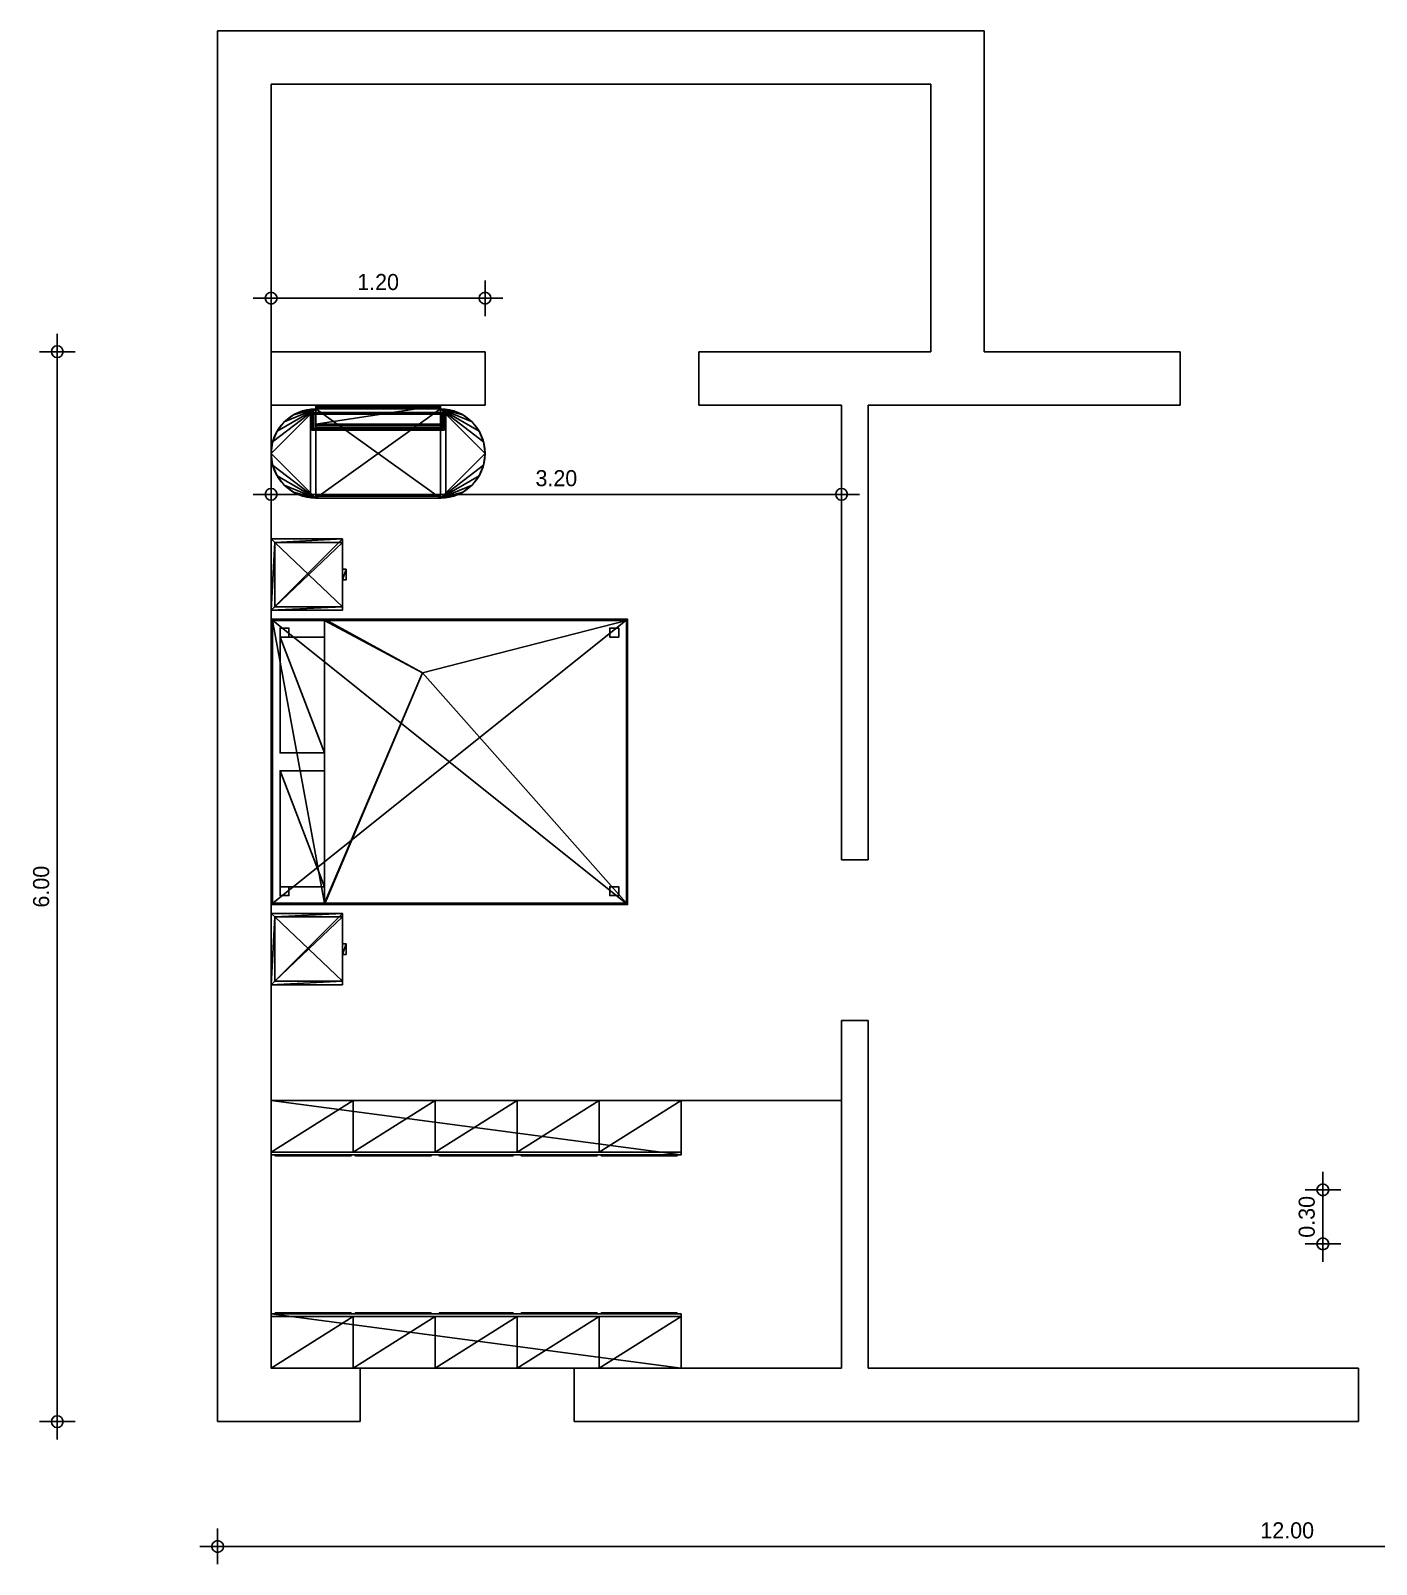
# Model space of a CAD drawing. Header units: metres. Extents: x -46 to 153, y -1 to 83.
# Drawn here: x 52.05 to 59.6, y 14.05 to 22.65 of the extents above; entities that cross this region are included whole.
import ezdxf

# ---------------------------------------------------------------- set-up
doc = ezdxf.new("R2010")
doc.units = ezdxf.units.M
doc.header["$LTSCALE"] = 0.018
for name, color, linetype in [('3DFLOOR', 3, 'Continuous'), ('3DFURNIT', 2, 'Continuous'), ('3DKITBATH', 3, 'Continuous'), ('DIMBLK', 3, 'Continuous'), ('FLOOR', 3, 'Continuous'), ('FURNITUR', 2, 'Continuous'), ('LAYER-ON', 4, 'Continuous')]:
    doc.layers.add(name, color=color, linetype=linetype)
doc.styles.get("Standard").update_dxf_attribs({"font": 'ugtxt.shx'})
doc.dimstyles.new('CADWDOT', dxfattribs={"dimscale": 0.05, "dimtxt": 1.8, "dimasz": 0.08, "dimexe": 2, "dimexo": 0, "dimgap": 0.09, "dimtad": 0, "dimrnd": 0.001, "dimzin": 0, "dimdsep": 46, "dimtxsty": 'Standard', "dimblk": 'ARTDIM', "dimblk1": 'ARTDIM', "dimblk2": 'ARTDIM', "dimsah": 1, "dimcen": 0.09, "dimdle": 0.05, "dimse1": 1, "dimse2": 1, "dimadec": 0, "dimazin": 0, "dimtfac": 1, "dimtdec": 4, "dimtmove": 0, "dimatfit": 3, "dimldrblk": 'ARTDIM', "dimfxl": 0, "dimtvp": 0.9999, "dimtolj": 1, "dimtzin": 0, "dimarcsym": 0})

# ---------------------------------------------------------------- blocks, each defined once
blk = doc.blocks.new('cwbe145')
at = {"layer": '3DFURNIT', "color": 238}
blk.add_3dface([(-0.7929, -0.3, 0.4), (0.5, -0.85, 0.4), (0.7929, -0.3, 0.4)], dxfattribs=at)
at = {"layer": 'FURNITUR'}
for p, q in [((-1.25, -0.4), (-1.25, 0)), ((-1.25, 0), (-0.85, 0)), ((-0.85, 0), (-0.85, -0.4)), ((-0.8, 0), (0.8, 0)), ((-0.8, -2), (-0.8, 0)), ((0.8, 0), (0.8, -2)), ((1.25, 0), (0.85, 0)), ((0.85, 0), (0.85, -0.4)), ((1.25, -0.4), (1.25, 0)), ((-0.7, -0.05), (-0.7, -0.3)), ((-0.05, -0.05), (-0.7, -0.05)), ((-0.05, -0.3), (-0.05, -0.05)), ((0.05, -0.3), (0.05, -0.05)), ((0.05, -0.05), (0.7, -0.05)), ((0.7, -0.05), (0.7, -0.3)), ((-0.8, -0.3), (0.8, -0.3)), ((0.5, -0.85), (-0.8, -0.3)), ((0.8, -0.3), (0.5, -0.85)), ((-0.85, -0.4), (-1.25, -0.4)), ((0.85, -0.4), (1.25, -0.4)), ((0.8, -2), (-0.8, -2))]:
    blk.add_line(p, q, dxfattribs=at)
at = {"layer": '3DFURNIT', "color": 233}
mesh = blk.add_polyface(dxfattribs=at)
corners = [(-1.23, -0.02), (-1.23, -0.4), (-0.85, -0.4), (-1.25, -0.4), (-0.87, -0.4), (-0.87, -0.02), (-1.25, 0), (-0.85, 0), (-1.25, -0.4, 0.35), (-1.23, -0.4, 0.35), (-1.23, -0.02, 0.35), (-1.25, 0, 0.35), (-0.85, 0, 0.35), (-0.87, -0.4, 0.35), (-0.85, -0.4, 0.35), (-0.87, -0.02, 0.35)]
mesh.append_faces([[corners[k] for k in face] for face in [(10, 11, 9, 9), (12, 15, 14, 14)]], dxfattribs={"vtx0": -1, "vtx1": -1, "vtx2": -1, "color": 233})
mesh.append_faces([[corners[k] for k in face] for face in [(11, 10, 15, 15), (15, 12, 11, 11)]], dxfattribs={"vtx0": -1, "vtx2": -1, "vtx3": -1, "color": 233})
mesh.append_faces([[corners[k] for k in face] for face in [(8, 9, 11, 11), (13, 14, 15, 15)]], dxfattribs={"vtx1": -1, "vtx2": -1, "color": 233})
mesh.append_faces([[corners[k] for k in face] for face in [(1, 0, 10, 10), (10, 9, 1, 1), (2, 7, 12, 12), (12, 14, 2, 2), (0, 5, 15, 15), (15, 10, 0, 0), (3, 1, 9, 9), (9, 8, 3, 3), (4, 2, 14, 14), (14, 13, 4, 4), (6, 3, 8, 8), (8, 11, 6, 6), (5, 4, 13, 13), (13, 15, 5, 5), (7, 6, 11, 11), (11, 12, 7, 7)]], dxfattribs={"vtx2": -1, "vtx3": -1, "color": 233})
mesh = blk.add_polyface(dxfattribs=at)
corners = [(-0.85, 0, 0.37), (-0.85, 0, 0.4), (-1.25, 0, 0.37), (-1.25, 0, 0.4), (-0.85, -0.4, 0.4), (-1.25, -0.4, 0.37), (-0.85, -0.4, 0.37), (-1.25, -0.4, 0.4)]
mesh.append_faces([[corners[k] for k in face] for face in [(3, 1, 2, 2), (0, 2, 1, 1), (1, 4, 0, 0), (6, 0, 4, 4), (1, 3, 4, 4), (7, 4, 3, 3), (7, 3, 5, 5), (2, 5, 3, 3), (4, 7, 6, 6), (5, 6, 7, 7)]], dxfattribs={"vtx1": -1, "vtx2": -1, "color": 233})
mesh = blk.add_polyface(dxfattribs=at)
corners = [(0.8, -2, 0.1), (-0.8, -2, 0.1), (-0.8, -2, 0.33), (0.8, -2, 0.33), (-0.8, 0, 0.1), (0.8, 0, 0.33), (0.8, 0, 0.1), (-0.8, 0, 0.33)]
mesh.append_faces([[corners[k] for k in face] for face in [(3, 0, 5, 5), (6, 5, 0, 0), (0, 1, 6, 6), (4, 6, 1, 1), (1, 2, 4, 4), (7, 4, 2, 2), (2, 3, 7, 7), (5, 7, 3, 3), (4, 7, 6, 6), (5, 6, 7, 7)]], dxfattribs={"vtx1": -1, "vtx2": -1, "color": 233})
mesh.append_faces([[corners[k] for k in face] for face in [(2, 1, 0, 0), (0, 3, 2, 2)]], dxfattribs={"vtx2": -1, "vtx3": -1, "color": 233})
mesh = blk.add_polyface(dxfattribs=at)
corners = [(1.25, 0, 0.37), (1.25, 0, 0.4), (0.85, 0, 0.37), (0.85, 0, 0.4), (1.25, -0.4, 0.4), (0.85, -0.4, 0.37), (1.25, -0.4, 0.37), (0.85, -0.4, 0.4)]
mesh.append_faces([[corners[k] for k in face] for face in [(3, 1, 2, 2), (0, 2, 1, 1), (1, 4, 0, 0), (6, 0, 4, 4), (1, 3, 4, 4), (7, 4, 3, 3), (7, 3, 5, 5), (2, 5, 3, 3), (4, 7, 6, 6), (5, 6, 7, 7)]], dxfattribs={"vtx1": -1, "vtx2": -1, "color": 233})
mesh = blk.add_polyface(dxfattribs=at)
corners = [(0.87, -0.02), (0.87, -0.4), (1.25, -0.4), (0.85, -0.4), (1.23, -0.4), (1.23, -0.02), (0.85, 0), (1.25, 0), (0.85, -0.4, 0.35), (0.87, -0.4, 0.35), (0.87, -0.02, 0.35), (0.85, 0, 0.35), (1.25, 0, 0.35), (1.23, -0.4, 0.35), (1.25, -0.4, 0.35), (1.23, -0.02, 0.35)]
mesh.append_faces([[corners[k] for k in face] for face in [(10, 11, 9, 9), (12, 15, 14, 14)]], dxfattribs={"vtx0": -1, "vtx1": -1, "vtx2": -1, "color": 233})
mesh.append_faces([[corners[k] for k in face] for face in [(11, 10, 15, 15), (15, 12, 11, 11)]], dxfattribs={"vtx0": -1, "vtx2": -1, "vtx3": -1, "color": 233})
mesh.append_faces([[corners[k] for k in face] for face in [(8, 9, 11, 11), (13, 14, 15, 15)]], dxfattribs={"vtx1": -1, "vtx2": -1, "color": 233})
mesh.append_faces([[corners[k] for k in face] for face in [(1, 0, 10, 10), (10, 9, 1, 1), (2, 7, 12, 12), (12, 14, 2, 2), (0, 5, 15, 15), (15, 10, 0, 0), (3, 1, 9, 9), (9, 8, 3, 3), (4, 2, 14, 14), (14, 13, 4, 4), (6, 3, 8, 8), (8, 11, 6, 6), (5, 4, 13, 13), (13, 15, 5, 5), (7, 6, 11, 11), (11, 12, 7, 7)]], dxfattribs={"vtx2": -1, "vtx3": -1, "color": 233})
mesh = blk.add_polyface(dxfattribs=at)
corners = [(-1.23, -0.02, 0.35), (-0.87, -0.02, 0.35), (-1.23, -0.4, 0.35), (-0.87, -0.4, 0.35), (-1.23, -0.4, 0.26), (-0.87, -0.02, 0.26), (-0.87, -0.4, 0.26), (-1.23, -0.02, 0.26)]
mesh.append_faces([[corners[k] for k in face] for face in [(0, 2, 1, 1), (3, 1, 2, 2), (2, 4, 3, 3), (6, 3, 4, 4), (4, 7, 6, 6), (5, 6, 7, 7)]], dxfattribs={"vtx1": -1, "vtx2": -1, "color": 233})
mesh = blk.add_polyface(dxfattribs=at)
corners = [(-1.23, -0.02, 0.07), (-0.87, -0.02, 0.07), (-1.23, -0.4, 0.07), (-0.87, -0.4, 0.07), (-1.23, -0.4, 0.05), (-0.87, -0.02, 0.05), (-0.87, -0.4, 0.05), (-1.23, -0.02, 0.05)]
mesh.append_faces([[corners[k] for k in face] for face in [(0, 2, 1, 1), (3, 1, 2, 2), (2, 4, 3, 3), (6, 3, 4, 4), (4, 7, 6, 6), (5, 6, 7, 7)]], dxfattribs={"vtx1": -1, "vtx2": -1, "color": 233})
at = {"layer": '3DFURNIT', "color": 239}
mesh = blk.add_polyface(dxfattribs=at)
corners = [(0.7929, -0.0071, 0.33), (0.7929, -0.3, 0.33), (0.7929, -0.3, 0.4), (0.7929, -0.0071, 0.4), (-0.7929, -0.3, 0.4), (-0.7929, -0.3, 0.33), (-0.7929, -0.0071, 0.4), (-0.7929, -0.0071, 0.33)]
mesh.append_faces([[corners[k] for k in face] for face in [(0, 2, 1, 1), (4, 3, 6, 6), (5, 6, 7, 7)]], dxfattribs={"vtx0": -1, "vtx2": -1, "color": 239})
mesh.append_faces([[corners[k] for k in face] for face in [(2, 3, 4, 4)]], dxfattribs={"vtx1": -1, "vtx2": -1, "color": 239})
mesh.append_faces([[corners[k] for k in face] for face in [(0, 7, 6, 6), (6, 3, 0, 0), (0, 3, 2, 2), (5, 4, 6, 6)]], dxfattribs={"vtx2": -1, "vtx3": -1, "color": 239})
at = {"layer": '3DFURNIT', "color": 233}
mesh = blk.add_polyface(dxfattribs=at)
corners = [(-0.75, -1.95, 0.1), (-0.75, -1.95), (0.7, -1.95), (0.7, -1.95, 0.1), (0.7, -0.1, 0.1), (0.7, -0.1), (-0.75, -0.1), (-0.75, -0.1, 0.1), (-0.7, -1.95, 0.1), (-0.7, -1.95), (0.75, -1.95), (0.75, -1.95, 0.1), (0.75, -0.1, 0.1), (0.75, -0.1), (-0.7, -0.1), (-0.7, -0.1, 0.1), (-0.75, -1.9), (-0.75, -1.9, 0.1), (-0.7, -1.9, 0.1), (-0.7, -1.9), (0.75, -1.9), (0.7, -1.9, 0.1), (0.75, -1.9, 0.1), (0.7, -1.9), (0.7, -0.05), (0.7, -0.05, 0.1), (0.75, -0.05, 0.1), (0.75, -0.05), (-0.7, -0.05), (-0.75, -0.05, 0.1), (-0.7, -0.05, 0.1), (-0.75, -0.05)]
mesh.append_faces([[corners[k] for k in face] for face in [(23, 2, 21, 21), (3, 21, 2, 2), (31, 6, 29, 29), (7, 29, 6, 6), (2, 10, 3, 3), (11, 3, 10, 10), (6, 14, 7, 7), (15, 7, 14, 14), (10, 20, 11, 11), (22, 11, 20, 20), (14, 28, 15, 15), (30, 15, 28, 28), (20, 23, 22, 22), (21, 22, 23, 23), (28, 31, 30, 30), (29, 30, 31, 31)]], dxfattribs={"vtx1": -1, "vtx2": -1, "color": 233})
mesh.append_faces([[corners[k] for k in face] for face in [(16, 1, 0, 0), (0, 17, 16, 16), (24, 5, 4, 4), (4, 25, 24, 24), (1, 9, 8, 8), (8, 0, 1, 1), (5, 13, 12, 12), (12, 4, 5, 5), (9, 19, 18, 18), (18, 8, 9, 9), (13, 27, 26, 26), (26, 12, 13, 13), (19, 16, 17, 17), (17, 18, 19, 19), (27, 24, 25, 25), (25, 26, 27, 27)]], dxfattribs={"vtx2": -1, "vtx3": -1, "color": 233})
at = {"layer": '3DFURNIT', "color": 238}
mesh = blk.add_polyface(dxfattribs=at)
corners = [(-0.7, -0.05, 0.4), (-0.7, -0.05, 0.45), (-0.7, -0.3, 0.45), (-0.7, -0.3, 0.4), (-0.05, -0.3, 0.45), (-0.05, -0.3, 0.4), (-0.05, -0.05, 0.4), (-0.05, -0.05, 0.45)]
mesh.append_faces([[corners[k] for k in face] for face in [(0, 1, 6, 6), (7, 6, 1, 1), (1, 2, 7, 7), (4, 7, 2, 2), (2, 1, 3, 3), (0, 3, 1, 1), (2, 3, 4, 4), (5, 4, 3, 3)]], dxfattribs={"vtx1": -1, "vtx2": -1, "color": 238})
mesh.append_faces([[corners[k] for k in face] for face in [(7, 4, 5, 5), (5, 6, 7, 7)]], dxfattribs={"vtx2": -1, "vtx3": -1, "color": 238})
mesh = blk.add_polyface(dxfattribs=at)
corners = [(0.05, -0.05, 0.4), (0.05, -0.05, 0.45), (0.05, -0.3, 0.45), (0.05, -0.3, 0.4), (0.7, -0.3, 0.45), (0.7, -0.3, 0.4), (0.7, -0.05, 0.4), (0.7, -0.05, 0.45)]
mesh.append_faces([[corners[k] for k in face] for face in [(0, 1, 6, 6), (7, 6, 1, 1), (1, 2, 7, 7), (4, 7, 2, 2), (2, 1, 3, 3), (0, 3, 1, 1), (2, 3, 4, 4), (5, 4, 3, 3)]], dxfattribs={"vtx1": -1, "vtx2": -1, "color": 238})
mesh.append_faces([[corners[k] for k in face] for face in [(7, 4, 5, 5), (5, 6, 7, 7)]], dxfattribs={"vtx2": -1, "vtx3": -1, "color": 238})
at = {"layer": '3DFURNIT', "color": 233}
mesh = blk.add_polyface(dxfattribs=at)
corners = [(0.87, -0.02, 0.07), (1.23, -0.02, 0.07), (0.87, -0.4, 0.07), (1.23, -0.4, 0.07), (0.87, -0.4, 0.05), (1.23, -0.02, 0.05), (1.23, -0.4, 0.05), (0.87, -0.02, 0.05)]
mesh.append_faces([[corners[k] for k in face] for face in [(0, 2, 1, 1), (3, 1, 2, 2), (2, 4, 3, 3), (6, 3, 4, 4), (4, 7, 6, 6), (5, 6, 7, 7)]], dxfattribs={"vtx1": -1, "vtx2": -1, "color": 233})
mesh = blk.add_polyface(dxfattribs=at)
corners = [(0.87, -0.02, 0.35), (1.23, -0.02, 0.35), (0.87, -0.4, 0.35), (1.23, -0.4, 0.35), (0.87, -0.4, 0.26), (1.23, -0.02, 0.26), (1.23, -0.4, 0.26), (0.87, -0.02, 0.26)]
mesh.append_faces([[corners[k] for k in face] for face in [(0, 2, 1, 1), (3, 1, 2, 2), (2, 4, 3, 3), (6, 3, 4, 4), (4, 7, 6, 6), (5, 6, 7, 7)]], dxfattribs={"vtx1": -1, "vtx2": -1, "color": 233})
at = {"layer": '3DFURNIT', "color": 175}
mesh = blk.add_polyface(dxfattribs=at)
corners = [(0.7929, -0.3, 0.33), (0.7929, -1.9929, 0.33), (0.7929, -0.3, 0.4), (0.7929, -1.9929, 0.4), (0.5, -0.85, 0.4), (-0.7929, -1.9929, 0.4), (-0.7929, -1.9929, 0.33), (-0.7929, -0.3, 0.4), (-0.7929, -0.3, 0.33)]
mesh.append_faces([[corners[k] for k in face] for face in [(3, 4, 5, 5)]], dxfattribs={"vtx0": -1, "vtx1": -1, "vtx2": -1, "color": 175})
mesh.append_faces([[corners[k] for k in face] for face in [(0, 3, 1, 1), (6, 7, 8, 8)]], dxfattribs={"vtx0": -1, "vtx2": -1, "color": 175})
mesh.append_faces([[corners[k] for k in face] for face in [(2, 4, 3, 3)]], dxfattribs={"vtx1": -1, "vtx2": -1, "color": 175})
mesh.append_faces([[corners[k] for k in face] for face in [(6, 1, 3, 3), (3, 5, 6, 6), (0, 2, 3, 3), (4, 7, 5, 5), (6, 5, 7, 7)]], dxfattribs={"vtx2": -1, "vtx3": -1, "color": 175})
at = {"layer": '3DFURNIT', "color": 231}
mesh = blk.add_polyface(dxfattribs=at)
corners = [(-1.02, -0.4, 0.31), (-1.02, -0.4, 0.325), (-1.02, -0.42, 0.31), (-1.02, -0.42, 0.325), (-1.08, -0.42, 0.31), (-1.08, -0.42, 0.325), (-1.08, -0.4, 0.325), (-1.08, -0.4, 0.31)]
mesh.append_faces([[corners[k] for k in face] for face in [(6, 5, 3, 3), (3, 1, 6, 6), (2, 0, 1, 1), (1, 3, 2, 2), (4, 2, 3, 3), (3, 5, 4, 4), (7, 4, 5, 5), (5, 6, 7, 7)]], dxfattribs={"vtx2": -1, "vtx3": -1, "color": 231})
mesh = blk.add_polyface(dxfattribs=at)
corners = [(1.08, -0.4, 0.31), (1.08, -0.4, 0.325), (1.08, -0.42, 0.31), (1.08, -0.42, 0.325), (1.02, -0.42, 0.31), (1.02, -0.42, 0.325), (1.02, -0.4, 0.325), (1.02, -0.4, 0.31)]
mesh.append_faces([[corners[k] for k in face] for face in [(6, 5, 3, 3), (3, 1, 6, 6), (2, 0, 1, 1), (1, 3, 2, 2), (4, 2, 3, 3), (3, 5, 4, 4), (7, 4, 5, 5), (5, 6, 7, 7)]], dxfattribs={"vtx2": -1, "vtx3": -1, "color": 231})
blk = doc.blocks.new('ARTDIM')
at = {"layer": 'DIMBLK'}
for p, q in [((0, -24.9975), (0, 24.9975)), ((-24.9975, 0), (24.9975, 0))]:
    blk.add_line(p, q, dxfattribs=at)
blk.add_circle((0, 0), 8.25, dxfattribs=at)
blk = doc.blocks.new('*D10')
at = {"color": 0, "lineweight": -2, "transparency": 16777216}
blk.add_line((53.404, 20.05), (56.596, 20.05), dxfattribs=at)
at = {"layer": 'Defpoints', "color": 0, "transparency": 16777216}
for p in [(53.4, 20.55), (56.6, 20.55), (56.6, 20.05)]:
    blk.add_point(p, dxfattribs=at)
at = {"color": 0, "lineweight": -2, "transparency": 16777216, "xscale": 0.004, "yscale": 0.004, "zscale": 0.004, "rotation": 180}
blk.add_blockref('ARTDIM', (53.4, 20.05), dxfattribs=at)
at = {"color": 0, "lineweight": -2, "transparency": 16777216, "xscale": 0.004, "yscale": 0.004, "zscale": 0.004}
blk.add_blockref('ARTDIM', (56.6, 20.05), dxfattribs=at)
at = {"color": 0, "transparency": 16777216, "insert": (55, 20.139991), "char_height": 0.09, "attachment_point": 5}
blk.add_mtext('\\A1;3.20', dxfattribs=at)
blk = doc.blocks.new('*D11')
at = {"color": 0, "lineweight": -2, "transparency": 16777216}
blk.add_line((52.2, 14.854), (52.2, 20.846), dxfattribs=at)
at = {"layer": 'Defpoints', "color": 0, "transparency": 16777216}
for p in [(52.2, 20.85), (53.1, 20.85), (53.1, 14.85)]:
    blk.add_point(p, dxfattribs=at)
at = {"color": 0, "lineweight": -2, "transparency": 16777216, "xscale": 0.004, "yscale": 0.004, "zscale": 0.004}
for p, rotation in [((52.2, 20.85), 90), ((52.2, 14.85), 270)]:
    blk.add_blockref('ARTDIM', p, dxfattribs=dict(at, rotation=rotation))
at = {"color": 0, "transparency": 16777216, "insert": (52.110009, 17.85), "char_height": 0.09, "attachment_point": 5, "rotation": 90}
blk.add_mtext('\\A1;6.00', dxfattribs=at)
blk = doc.blocks.new('*D12')
at = {"color": 0, "lineweight": -2, "transparency": 16777216}
blk.add_line((53.104, 14.15), (65.096, 14.15), dxfattribs=at)
at = {"layer": 'Defpoints', "color": 0, "transparency": 16777216}
for p in [(53.1, 14.85), (65.1, 14.85), (65.1, 14.15)]:
    blk.add_point(p, dxfattribs=at)
at = {"color": 0, "lineweight": -2, "transparency": 16777216, "xscale": 0.004, "yscale": 0.004, "zscale": 0.004, "rotation": 180}
blk.add_blockref('ARTDIM', (53.1, 14.15), dxfattribs=at)
at = {"color": 0, "lineweight": -2, "transparency": 16777216, "xscale": 0.004, "yscale": 0.004, "zscale": 0.004}
blk.add_blockref('ARTDIM', (65.1, 14.15), dxfattribs=at)
at = {"color": 0, "transparency": 16777216, "insert": (59.1, 14.239991), "char_height": 0.09, "attachment_point": 5}
blk.add_mtext('\\A1;12.00', dxfattribs=at)
blk = doc.blocks.new('*D13')
at = {"color": 0, "lineweight": -2, "transparency": 16777216}
blk.add_line((53.404, 21.15), (54.596, 21.15), dxfattribs=at)
at = {"layer": 'Defpoints', "color": 0, "transparency": 16777216}
for p in [(54.6, 21.15), (53.4, 20.55), (54.6, 20.55)]:
    blk.add_point(p, dxfattribs=at)
at = {"color": 0, "lineweight": -2, "transparency": 16777216, "xscale": 0.004, "yscale": 0.004, "zscale": 0.004, "rotation": 180}
blk.add_blockref('ARTDIM', (53.4, 21.15), dxfattribs=at)
at = {"color": 0, "lineweight": -2, "transparency": 16777216, "xscale": 0.004, "yscale": 0.004, "zscale": 0.004}
blk.add_blockref('ARTDIM', (54.6, 21.15), dxfattribs=at)
at = {"color": 0, "transparency": 16777216, "insert": (54, 21.239991), "char_height": 0.09, "attachment_point": 5}
blk.add_mtext('\\A1;1.20', dxfattribs=at)
blk = doc.blocks.new('cwbe102')
at = {"layer": '3DFURNIT', "color": 225}
blk.add_3dface([(-0.35, -0.0099, 1.7458), (0.35, -0.0099, 1.7458), (0.35, -0.1155, 0.8017), (-0.35, -0.1155, 0.8017)], dxfattribs=at)
at = {"layer": 'FURNITUR'}
for points in [[(-0.35, 0), (0.35, 0), (0.35, -0.1266), (-0.35, -0.1266)], [(-0.37, -0.041), (-0.36, -0.041), (-0.36, -0.141), (-0.37, -0.141)], [(0.36, -0.041), (0.37, -0.041), (0.37, -0.141), (0.36, -0.141)]]:
    blk.add_lwpolyline(points, close=True, dxfattribs=at)
for points in [[(-0.35, -0.021, 1), (-0.35, -0.521), (0.35, -0.521, 1)], [(0.35, -0.521, 1), (0.35, -0.021)]]:
    blk.add_lwpolyline(points, format="xyb", dxfattribs=at)
for points in [[(-0.36, -0.042), (-0.35, -0.042)], [(-0.36, -0.05), (-0.35, -0.05)], [(-0.35, -0.011), (0.35, -0.011)], [(0.35, -0.042), (0.36, -0.042)], [(0.35, -0.05), (0.36, -0.05)], [(0.36, -0.132), (-0.36, -0.132)], [(-0.36, -0.14), (0.36, -0.14)]]:
    blk.add_lwpolyline(points, dxfattribs=at)
at = {"layer": '3DFURNIT', "color": 233}
mesh = blk.add_polyface(dxfattribs=at)
corners = [(0.35, -0.0099, 1.7458), (0.35, 0, 1.7447), (-0.35, 0, 1.7447), (-0.35, -0.0099, 1.7458), (-0.35, -0.1056, 0.8006), (0.35, -0.1155, 0.8017), (-0.35, -0.1155, 0.8017), (0.35, -0.1056, 0.8006)]
mesh.append_faces([[corners[k] for k in face] for face in [(3, 1, 2, 2), (1, 4, 2, 2)]], dxfattribs={"vtx0": -1, "vtx2": -1, "color": 233})
mesh.append_faces([[corners[k] for k in face] for face in [(7, 1, 5, 5), (0, 5, 1, 1), (0, 1, 3, 3), (2, 4, 3, 3), (6, 3, 4, 4), (4, 7, 6, 6), (5, 6, 7, 7)]], dxfattribs={"vtx1": -1, "vtx2": -1, "color": 233})
mesh.append_faces([[corners[k] for k in face] for face in [(1, 7, 4, 4)]], dxfattribs={"vtx2": -1, "vtx3": -1, "color": 233})
at = {"layer": '3DFURNIT', "color": 112}
mesh = blk.add_polyface(dxfattribs=at)
corners = [(-0.4147, -0.0295, 0.8), (-0.4147, -0.0295, 0.78), (-0.475, -0.0545, 0.8), (-0.475, -0.0545, 0.78), (-0.5268, -0.0942, 0.8), (-0.5268, -0.0942, 0.78), (-0.5665, -0.146, 0.8), (-0.5665, -0.146, 0.78), (-0.5915, -0.2063, 0.8), (-0.5915, -0.2063, 0.78), (-0.6, -0.271, 0.8), (-0.6, -0.271, 0.78), (-0.5915, -0.3357, 0.8), (-0.5915, -0.3357, 0.78), (-0.5665, -0.396, 0.8), (-0.5665, -0.396, 0.78), (-0.5268, -0.4478, 0.8), (-0.5268, -0.4478, 0.78), (-0.475, -0.4875, 0.8), (-0.475, -0.4875, 0.78), (-0.4147, -0.5125, 0.8), (-0.4147, -0.5125, 0.78), (-0.35, -0.521, 0.8), (-0.35, -0.521, 0.78), (0.35, -0.521, 0.8), (0.35, -0.521, 0.78), (0.4147, -0.5125, 0.8), (0.4147, -0.5125, 0.78), (0.475, -0.4875, 0.8), (0.475, -0.4875, 0.78), (0.5268, -0.4478, 0.8), (0.5268, -0.4478, 0.78), (0.5665, -0.396, 0.8), (0.5665, -0.396, 0.78), (0.5915, -0.3357, 0.8), (0.5915, -0.3357, 0.78), (0.6, -0.271, 0.8), (0.6, -0.271, 0.78), (0.5915, -0.2063, 0.8), (0.5915, -0.2063, 0.78), (0.5665, -0.146, 0.8), (0.5665, -0.146, 0.78), (0.5268, -0.0942, 0.8), (0.5268, -0.0942, 0.78), (0.475, -0.0545, 0.8), (0.475, -0.0545, 0.78), (0.4147, -0.0295, 0.8), (0.4147, -0.0295, 0.78), (0.35, -0.021, 0.8), (-0.35, -0.021, 0.8), (0.35, -0.021, 0.78), (-0.35, -0.021, 0.78)]
mesh.append_faces([[corners[k] for k in face] for face in [(48, 24, 36, 36), (49, 10, 22, 22), (51, 23, 11, 11), (50, 37, 25, 25)]], dxfattribs={"vtx0": -1, "vtx1": -1, "vtx2": -1, "vtx3": -1, "color": 112})
mesh.append_faces([[corners[k] for k in face] for face in [(48, 44, 46, 46), (0, 51, 1, 1), (2, 1, 3, 3), (4, 3, 5, 5), (6, 5, 7, 7), (8, 7, 9, 9), (10, 9, 11, 11), (12, 11, 13, 13), (14, 13, 15, 15), (16, 15, 17, 17), (18, 17, 19, 19), (20, 19, 21, 21), (22, 21, 23, 23), (24, 23, 25, 25), (26, 25, 27, 27), (28, 27, 29, 29), (30, 29, 31, 31), (32, 31, 33, 33), (34, 33, 35, 35), (36, 35, 37, 37), (38, 37, 39, 39), (40, 39, 41, 41), (42, 41, 43, 43), (44, 43, 45, 45), (46, 45, 47, 47), (48, 47, 50, 50), (49, 50, 51, 51)]], dxfattribs={"vtx0": -1, "vtx2": -1, "color": 112})
mesh.append_faces([[corners[k] for k in face] for face in [(48, 36, 38, 38), (48, 38, 40, 40), (48, 40, 42, 42), (48, 42, 44, 44), (49, 2, 4, 4), (49, 4, 6, 6), (49, 6, 8, 8), (49, 8, 10, 10), (49, 22, 24, 24), (24, 28, 30, 30), (24, 30, 32, 32), (24, 32, 34, 34), (24, 34, 36, 36), (51, 11, 9, 9), (51, 9, 7, 7), (51, 7, 5, 5), (51, 5, 3, 3), (50, 45, 43, 43), (50, 43, 41, 41), (50, 41, 39, 39), (50, 39, 37, 37), (50, 25, 23, 23), (23, 19, 17, 17), (23, 17, 15, 15), (23, 15, 13, 13), (23, 13, 11, 11)]], dxfattribs={"vtx0": -1, "vtx2": -1, "vtx3": -1, "color": 112})
mesh.append_faces([[corners[k] for k in face] for face in [(1, 51, 3, 3)]], dxfattribs={"vtx1": -1, "vtx2": -1, "color": 112})
mesh.append_faces([[corners[k] for k in face] for face in [(48, 49, 24, 24), (10, 12, 22, 22), (12, 14, 22, 22), (14, 16, 22, 22), (16, 18, 22, 22), (51, 50, 23, 23), (37, 35, 25, 25), (35, 33, 25, 25), (33, 31, 25, 25), (31, 29, 25, 25)]], dxfattribs={"vtx1": -1, "vtx2": -1, "vtx3": -1, "color": 112})
mesh.append_faces([[corners[k] for k in face] for face in [(49, 0, 2, 2), (18, 20, 22, 22), (24, 26, 28, 28), (50, 47, 45, 45), (29, 27, 25, 25), (23, 21, 19, 19), (0, 49, 51, 51), (2, 0, 1, 1), (4, 2, 3, 3), (6, 4, 5, 5), (8, 6, 7, 7), (10, 8, 9, 9), (12, 10, 11, 11), (14, 12, 13, 13), (16, 14, 15, 15), (18, 16, 17, 17), (20, 18, 19, 19), (22, 20, 21, 21), (24, 22, 23, 23), (26, 24, 25, 25), (28, 26, 27, 27), (30, 28, 29, 29), (32, 30, 31, 31), (34, 32, 33, 33), (36, 34, 35, 35), (38, 36, 37, 37), (40, 38, 39, 39), (42, 40, 41, 41), (44, 42, 43, 43), (46, 44, 45, 45), (48, 46, 47, 47), (49, 48, 50, 50)]], dxfattribs={"vtx2": -1, "vtx3": -1, "color": 112})
at = {"layer": '3DFURNIT', "color": 233}
mesh = blk.add_polyface(dxfattribs=at)
corners = [(0.38, -0.501), (0.38, -0.501, 0.78), (0.38, -0.041), (0.38, -0.041, 0.78), (-0.38, -0.041), (-0.38, -0.501, 0.78), (-0.38, -0.041, 0.78), (-0.38, -0.501)]
mesh.append_faces([[corners[k] for k in face] for face in [(7, 0, 5, 5), (1, 5, 0, 0), (0, 2, 1, 1), (3, 1, 2, 2), (2, 4, 3, 3), (6, 3, 4, 4), (4, 7, 6, 6), (5, 6, 7, 7)]], dxfattribs={"vtx1": -1, "vtx2": -1, "color": 233})
at = {"layer": '3DFURNIT', "color": 231}
mesh = blk.add_polyface(dxfattribs=at)
corners = [(-0.36, -0.05, 0.891), (0.36, -0.05, 0.891), (-0.36, -0.14, 0.891), (0.36, -0.14, 0.891), (-0.36, -0.05, 0.899), (0.36, -0.05, 0.899), (-0.36, -0.14, 0.899), (0.36, -0.14, 0.899), (0.36, -0.042, 0.891), (-0.36, -0.042, 0.891), (-0.36, -0.042, 0.899), (0.36, -0.042, 0.899), (0.36, -0.132, 0.891), (-0.36, -0.132, 0.891), (-0.36, -0.132, 0.899), (0.36, -0.132, 0.899), (0.37, -0.051, 0.8), (0.37, -0.041, 0.8), (0.37, -0.141, 0.9), (0.37, -0.141, 0.89), (0.37, -0.051, 0.89), (0.37, -0.041, 0.9), (-0.36, -0.051, 0.8), (-0.36, -0.041, 0.8), (-0.36, -0.141, 0.9), (-0.36, -0.141, 0.89), (-0.36, -0.051, 0.89), (-0.36, -0.041, 0.9), (0.36, -0.041, 0.8), (0.36, -0.051, 0.8), (0.36, -0.141, 0.9), (0.36, -0.051, 0.89), (0.36, -0.141, 0.89), (0.36, -0.041, 0.9), (-0.37, -0.041, 0.8), (-0.37, -0.051, 0.8), (-0.37, -0.141, 0.9), (-0.37, -0.051, 0.89), (-0.37, -0.141, 0.89), (-0.37, -0.041, 0.9)]
mesh.append_faces([[corners[k] for k in face] for face in [(31, 33, 29, 29), (37, 39, 35, 35)]], dxfattribs={"vtx0": -1, "vtx1": -1, "vtx2": -1, "color": 231})
mesh.append_faces([[corners[k] for k in face] for face in [(21, 20, 16, 16), (27, 26, 22, 22)]], dxfattribs={"vtx0": -1, "vtx2": -1, "vtx3": -1, "color": 231})
mesh.append_faces([[corners[k] for k in face] for face in [(20, 19, 31, 31), (32, 31, 19, 19), (19, 18, 32, 32), (30, 32, 18, 18), (16, 20, 29, 29), (31, 29, 20, 20), (18, 21, 30, 30), (33, 30, 21, 21), (21, 17, 33, 33), (28, 33, 17, 17), (28, 29, 33, 33), (30, 33, 32, 32), (34, 35, 39, 39), (36, 39, 38, 38)]], dxfattribs={"vtx1": -1, "vtx2": -1, "color": 231})
mesh.append_faces([[corners[k] for k in face] for face in [(19, 20, 21, 21), (25, 26, 27, 27), (31, 32, 33, 33), (37, 38, 39, 39)]], dxfattribs={"vtx1": -1, "vtx2": -1, "vtx3": -1, "color": 231})
mesh.append_faces([[corners[k] for k in face] for face in [(8, 1, 0, 0), (0, 9, 8, 8), (12, 3, 2, 2), (2, 13, 12, 12), (38, 37, 26, 26), (26, 25, 38, 38), (1, 5, 4, 4), (4, 0, 1, 1), (37, 35, 22, 22), (22, 26, 37, 37), (3, 7, 6, 6), (6, 2, 3, 3), (36, 38, 25, 25), (25, 24, 36, 36), (5, 11, 10, 10), (10, 4, 5, 5), (7, 15, 14, 14), (14, 6, 7, 7), (39, 36, 24, 24), (24, 27, 39, 39), (11, 8, 9, 9), (9, 10, 11, 11), (34, 39, 27, 27), (27, 23, 34, 34), (15, 12, 13, 13), (13, 14, 15, 15), (16, 17, 21, 21), (21, 18, 19, 19), (22, 23, 27, 27), (27, 24, 25, 25)]], dxfattribs={"vtx2": -1, "vtx3": -1, "color": 231})
at = {"layer": '3DFURNIT', "color": 157}
mesh = blk.add_polyface(dxfattribs=at)
corners = [(0.34, -0.501, 0.74), (0.34, -0.501, 0.61), (-0.34, -0.501, 0.61), (-0.34, -0.501, 0.74), (-0.34, -0.511, 0.61), (0.34, -0.511, 0.61), (0.34, -0.511, 0.74), (-0.34, -0.511, 0.74)]
mesh.append_faces([[corners[k] for k in face] for face in [(0, 3, 7, 7), (7, 6, 0, 0), (1, 0, 6, 6), (6, 5, 1, 1), (2, 1, 5, 5), (5, 4, 2, 2), (3, 2, 4, 4), (4, 7, 3, 3), (7, 4, 5, 5), (5, 6, 7, 7)]], dxfattribs={"vtx2": -1, "vtx3": -1, "color": 157})
mesh = blk.add_polyface(dxfattribs=at)
corners = [(0.34, -0.501, 0.47), (0.34, -0.501, 0.6), (-0.34, -0.501, 0.6), (-0.34, -0.501, 0.47), (-0.34, -0.511, 0.6), (0.34, -0.511, 0.6), (0.34, -0.511, 0.47), (-0.34, -0.511, 0.47)]
mesh.append_faces([[corners[k] for k in face] for face in [(0, 3, 7, 7), (7, 6, 0, 0), (1, 0, 6, 6), (6, 5, 1, 1), (2, 1, 5, 5), (5, 4, 2, 2), (3, 2, 4, 4), (4, 7, 3, 3), (7, 4, 5, 5), (5, 6, 7, 7)]], dxfattribs={"vtx2": -1, "vtx3": -1, "color": 157})
mesh = blk.add_polyface(dxfattribs=at)
corners = [(0.34, -0.501, 0.33), (0.34, -0.501, 0.46), (-0.34, -0.501, 0.46), (-0.34, -0.501, 0.33), (-0.34, -0.511, 0.46), (0.34, -0.511, 0.46), (0.34, -0.511, 0.33), (-0.34, -0.511, 0.33)]
mesh.append_faces([[corners[k] for k in face] for face in [(0, 3, 7, 7), (7, 6, 0, 0), (1, 0, 6, 6), (6, 5, 1, 1), (2, 1, 5, 5), (5, 4, 2, 2), (3, 2, 4, 4), (4, 7, 3, 3), (7, 4, 5, 5), (5, 6, 7, 7)]], dxfattribs={"vtx2": -1, "vtx3": -1, "color": 157})
mesh = blk.add_polyface(dxfattribs=at)
corners = [(0.34, -0.501, 0.05), (0.34, -0.501, 0.18), (-0.34, -0.501, 0.18), (-0.34, -0.501, 0.05), (-0.34, -0.511, 0.18), (0.34, -0.511, 0.18), (0.34, -0.511, 0.05), (-0.34, -0.511, 0.05)]
mesh.append_faces([[corners[k] for k in face] for face in [(0, 3, 7, 7), (7, 6, 0, 0), (1, 0, 6, 6), (6, 5, 1, 1), (2, 1, 5, 5), (5, 4, 2, 2), (3, 2, 4, 4), (4, 7, 3, 3), (7, 4, 5, 5), (5, 6, 7, 7)]], dxfattribs={"vtx2": -1, "vtx3": -1, "color": 157})
mesh = blk.add_polyface(dxfattribs=at)
corners = [(0.34, -0.501, 0.19), (0.34, -0.501, 0.32), (-0.34, -0.501, 0.32), (-0.34, -0.501, 0.19), (-0.34, -0.511, 0.32), (0.34, -0.511, 0.32), (0.34, -0.511, 0.19), (-0.34, -0.511, 0.19)]
mesh.append_faces([[corners[k] for k in face] for face in [(0, 3, 7, 7), (7, 6, 0, 0), (1, 0, 6, 6), (6, 5, 1, 1), (2, 1, 5, 5), (5, 4, 2, 2), (3, 2, 4, 4), (4, 7, 3, 3), (7, 4, 5, 5), (5, 6, 7, 7)]], dxfattribs={"vtx2": -1, "vtx3": -1, "color": 157})
blk = doc.blocks.new('ART85')
at = {"layer": 'FLOOR'}
for p, q in [((0, 1), (1, 1)), ((0, 1), (0, 0)), ((1, 0), (1, 1)), ((0, 0), (0.2, 0.95)), ((0, 0.95), (1, 0.95)), ((0.2, 0.95), (0.2, 0)), ((0.2, 0), (0.4, 0.95)), ((0.4, 0.95), (0.4, 0)), ((0.4, 0), (0.6, 0.95)), ((0.6, 0), (0.8, 0.95)), ((0.6, 0.95), (0.6, 0)), ((0.8, 0), (1, 0.95)), ((0.8, 0.95), (0.8, 0)), ((0, 0), (1, 0))]:
    blk.add_line(p, q, dxfattribs=at)
at = {"layer": '3DFLOOR', "color": 239}
mesh = blk.add_polyface(dxfattribs=at)
corners = [(1, 0, 0), (1, 0, 1), (1, 1, 1), (1, 1), (0, 0, 1), (0, 1), (0, 0), (0, 1, 1)]
mesh.append_faces([[corners[k] for k in face] for face in [(1, 3, 2, 2)]], dxfattribs={"vtx0": -1, "vtx2": -1, "color": 239})
mesh.append_faces([[corners[k] for k in face] for face in [(4, 1, 7, 7), (2, 7, 1, 1), (4, 7, 6, 6), (5, 6, 7, 7)]], dxfattribs={"vtx1": -1, "vtx2": -1, "color": 239})
mesh.append_faces([[corners[k] for k in face] for face in [(1, 0, 3, 3), (3, 5, 7, 7), (7, 2, 3, 3)]], dxfattribs={"vtx2": -1, "vtx3": -1, "color": 239})
at = {"layer": '3DKITBATH', "color": 235}
mesh = blk.add_polyface(dxfattribs=at)
corners = [(0.195, 1, 0.025), (0.195, 1.0176, 0.025), (0.01, 1.0176, 0.025), (0.01, 1, 0.025), (0.195, 1.0176, 0.75), (0.01, 1.0176, 0.75), (0.01, 1, 0.75), (0.195, 1, 0.75)]
mesh.append_faces([[corners[k] for k in face] for face in [(5, 4, 2, 2), (1, 2, 4, 4), (1, 0, 2, 2), (3, 2, 0, 0), (4, 7, 1, 1), (0, 1, 7, 7)]], dxfattribs={"vtx1": -1, "vtx2": -1, "color": 235})
mesh.append_faces([[corners[k] for k in face] for face in [(6, 5, 2, 2), (2, 3, 6, 6), (7, 4, 5, 5), (5, 6, 7, 7)]], dxfattribs={"vtx2": -1, "vtx3": -1, "color": 235})
mesh = blk.add_polyface(dxfattribs=at)
corners = [(0.195, 1, 0.775), (0.195, 1.0176, 0.775), (0.01, 1.0176, 0.775), (0.01, 1, 0.775), (0.195, 1.0176, 0.975), (0.01, 1.0176, 0.975), (0.01, 1, 0.975), (0.195, 1, 0.975)]
mesh.append_faces([[corners[k] for k in face] for face in [(5, 4, 2, 2), (1, 2, 4, 4), (1, 0, 2, 2), (3, 2, 0, 0), (4, 7, 1, 1), (0, 1, 7, 7)]], dxfattribs={"vtx1": -1, "vtx2": -1, "color": 235})
mesh.append_faces([[corners[k] for k in face] for face in [(6, 5, 2, 2), (2, 3, 6, 6), (7, 4, 5, 5), (5, 6, 7, 7)]], dxfattribs={"vtx2": -1, "vtx3": -1, "color": 235})
mesh = blk.add_polyface(dxfattribs=at)
corners = [(0.39, 1, 0.025), (0.39, 1.0176, 0.025), (0.205, 1.0176, 0.025), (0.205, 1, 0.025), (0.39, 1.0176, 0.75), (0.205, 1.0176, 0.75), (0.205, 1, 0.75), (0.39, 1, 0.75)]
mesh.append_faces([[corners[k] for k in face] for face in [(5, 4, 2, 2), (1, 2, 4, 4), (1, 0, 2, 2), (3, 2, 0, 0), (4, 7, 1, 1), (0, 1, 7, 7)]], dxfattribs={"vtx1": -1, "vtx2": -1, "color": 235})
mesh.append_faces([[corners[k] for k in face] for face in [(6, 5, 2, 2), (2, 3, 6, 6), (7, 4, 5, 5), (5, 6, 7, 7)]], dxfattribs={"vtx2": -1, "vtx3": -1, "color": 235})
mesh = blk.add_polyface(dxfattribs=at)
corners = [(0.39, 1, 0.775), (0.39, 1.0176, 0.775), (0.205, 1.0176, 0.775), (0.205, 1, 0.775), (0.39, 1.0176, 0.975), (0.205, 1.0176, 0.975), (0.205, 1, 0.975), (0.39, 1, 0.975)]
mesh.append_faces([[corners[k] for k in face] for face in [(5, 4, 2, 2), (1, 2, 4, 4), (1, 0, 2, 2), (3, 2, 0, 0), (4, 7, 1, 1), (0, 1, 7, 7)]], dxfattribs={"vtx1": -1, "vtx2": -1, "color": 235})
mesh.append_faces([[corners[k] for k in face] for face in [(6, 5, 2, 2), (2, 3, 6, 6), (7, 4, 5, 5), (5, 6, 7, 7)]], dxfattribs={"vtx2": -1, "vtx3": -1, "color": 235})
mesh = blk.add_polyface(dxfattribs=at)
corners = [(0.59, 1, 0.775), (0.59, 1.0176, 0.775), (0.41, 1.0176, 0.775), (0.41, 1, 0.775), (0.59, 1.0176, 0.975), (0.41, 1.0176, 0.975), (0.41, 1, 0.975), (0.59, 1, 0.975)]
mesh.append_faces([[corners[k] for k in face] for face in [(5, 4, 2, 2), (1, 2, 4, 4), (1, 0, 2, 2), (3, 2, 0, 0), (4, 7, 1, 1), (0, 1, 7, 7)]], dxfattribs={"vtx1": -1, "vtx2": -1, "color": 235})
mesh.append_faces([[corners[k] for k in face] for face in [(6, 5, 2, 2), (2, 3, 6, 6), (7, 4, 5, 5), (5, 6, 7, 7)]], dxfattribs={"vtx2": -1, "vtx3": -1, "color": 235})
mesh = blk.add_polyface(dxfattribs=at)
corners = [(0.59, 1, 0.025), (0.59, 1.0176, 0.025), (0.41, 1.0176, 0.025), (0.41, 1, 0.025), (0.59, 1.0176, 0.75), (0.41, 1.0176, 0.75), (0.41, 1, 0.75), (0.59, 1, 0.75)]
mesh.append_faces([[corners[k] for k in face] for face in [(5, 4, 2, 2), (1, 2, 4, 4), (1, 0, 2, 2), (3, 2, 0, 0), (4, 7, 1, 1), (0, 1, 7, 7)]], dxfattribs={"vtx1": -1, "vtx2": -1, "color": 235})
mesh.append_faces([[corners[k] for k in face] for face in [(6, 5, 2, 2), (2, 3, 6, 6), (7, 4, 5, 5), (5, 6, 7, 7)]], dxfattribs={"vtx2": -1, "vtx3": -1, "color": 235})
mesh = blk.add_polyface(dxfattribs=at)
corners = [(0.795, 1, 0.775), (0.795, 1.0176, 0.775), (0.61, 1.0176, 0.775), (0.61, 1, 0.775), (0.795, 1.0176, 0.975), (0.61, 1.0176, 0.975), (0.61, 1, 0.975), (0.795, 1, 0.975)]
mesh.append_faces([[corners[k] for k in face] for face in [(5, 4, 2, 2), (1, 2, 4, 4), (1, 0, 2, 2), (3, 2, 0, 0), (4, 7, 1, 1), (0, 1, 7, 7)]], dxfattribs={"vtx1": -1, "vtx2": -1, "color": 235})
mesh.append_faces([[corners[k] for k in face] for face in [(6, 5, 2, 2), (2, 3, 6, 6), (7, 4, 5, 5), (5, 6, 7, 7)]], dxfattribs={"vtx2": -1, "vtx3": -1, "color": 235})
mesh = blk.add_polyface(dxfattribs=at)
corners = [(0.795, 1, 0.025), (0.795, 1.0176, 0.025), (0.61, 1.0176, 0.025), (0.61, 1, 0.025), (0.795, 1.0176, 0.75), (0.61, 1.0176, 0.75), (0.61, 1, 0.75), (0.795, 1, 0.75)]
mesh.append_faces([[corners[k] for k in face] for face in [(5, 4, 2, 2), (1, 2, 4, 4), (1, 0, 2, 2), (3, 2, 0, 0), (4, 7, 1, 1), (0, 1, 7, 7)]], dxfattribs={"vtx1": -1, "vtx2": -1, "color": 235})
mesh.append_faces([[corners[k] for k in face] for face in [(6, 5, 2, 2), (2, 3, 6, 6), (7, 4, 5, 5), (5, 6, 7, 7)]], dxfattribs={"vtx2": -1, "vtx3": -1, "color": 235})
mesh = blk.add_polyface(dxfattribs=at)
corners = [(0.99, 1, 0.775), (0.99, 1.0176, 0.775), (0.805, 1.0176, 0.775), (0.805, 1, 0.775), (0.99, 1.0176, 0.975), (0.805, 1.0176, 0.975), (0.805, 1, 0.975), (0.99, 1, 0.975)]
mesh.append_faces([[corners[k] for k in face] for face in [(5, 4, 2, 2), (1, 2, 4, 4), (1, 0, 2, 2), (3, 2, 0, 0), (4, 7, 1, 1), (0, 1, 7, 7)]], dxfattribs={"vtx1": -1, "vtx2": -1, "color": 235})
mesh.append_faces([[corners[k] for k in face] for face in [(6, 5, 2, 2), (2, 3, 6, 6), (7, 4, 5, 5), (5, 6, 7, 7)]], dxfattribs={"vtx2": -1, "vtx3": -1, "color": 235})
mesh = blk.add_polyface(dxfattribs=at)
corners = [(0.99, 1, 0.025), (0.99, 1.0176, 0.025), (0.805, 1.0176, 0.025), (0.805, 1, 0.025), (0.99, 1.0176, 0.75), (0.805, 1.0176, 0.75), (0.805, 1, 0.75), (0.99, 1, 0.75)]
mesh.append_faces([[corners[k] for k in face] for face in [(5, 4, 2, 2), (1, 2, 4, 4), (1, 0, 2, 2), (3, 2, 0, 0), (4, 7, 1, 1), (0, 1, 7, 7)]], dxfattribs={"vtx1": -1, "vtx2": -1, "color": 235})
mesh.append_faces([[corners[k] for k in face] for face in [(6, 5, 2, 2), (2, 3, 6, 6), (7, 4, 5, 5), (5, 6, 7, 7)]], dxfattribs={"vtx2": -1, "vtx3": -1, "color": 235})
blk = doc.blocks.new('*D16')
at = {"color": 0, "lineweight": -2, "transparency": 16777216}
blk.add_line((59.3, 16.146), (59.3, 15.851), dxfattribs=at)
at = {"layer": 'Defpoints', "color": 0, "transparency": 16777216}
for p in [(53.4, 16.15, 2.8), (53.4, 15.847, 2.8), (59.3, 15.847)]:
    blk.add_point(p, dxfattribs=at)
at = {"color": 0, "lineweight": -2, "transparency": 16777216, "xscale": 0.004, "yscale": 0.004, "zscale": 0.004}
for p, rotation in [((59.3, 16.15), 90), ((59.3, 15.847), 270)]:
    blk.add_blockref('ARTDIM', p, dxfattribs=dict(at, rotation=rotation))
at = {"color": 0, "transparency": 16777216, "insert": (59.21, 15.9985), "char_height": 0.09, "attachment_point": 5, "rotation": 90}
blk.add_mtext('\\A1;0.30', dxfattribs=at)

msp = doc.modelspace()

# ---------------------------------------------------------------- linework, layer by layer
for p, q in [((53.1, 22.35), (53.1, 22.65)), ((53.1, 22.65), (57.1, 22.65)), ((57.1, 22.65), (57.4, 22.65)), ((57.4, 22.65), (57.4, 20.85)), ((53.1, 20.85), (53.1, 22.35)), ((53.4, 22.35), (57.1, 22.35)), ((53.4, 22.35), (53.4, 21.7)), ((57.1, 20.85), (57.1, 22.35)), ((53.4, 21.7), (53.4, 20.85)), ((53.4, 16), (53.4, 21)), ((53.1, 20.85), (53.1, 14.85)), ((53.4, 20.85), (54.6, 20.85)), ((54.6, 20.85), (54.6, 20.55)), ((55.8, 20.85), (55.8, 20.55)), ((57.1, 20.85), (55.8, 20.85)), ((56.65, 20.85), (57.1, 20.85)), ((58.5, 20.85), (57.4, 20.85)), ((58.5, 20.85), (58.5, 20.55)), ((54.6, 20.55), (53.4, 20.55)), ((53.4, 20.55), (53.4, 16.15)), ((56.6, 20.55), (55.8, 20.55)), ((56.6, 20.55), (56.6, 18)), ((58.5, 20.55), (56.75, 20.55)), ((56.75, 20.55), (56.75, 18)), ((56.6, 18), (56.75, 18)), ((56.6, 17.1), (56.75, 17.1)), ((56.6, 17.1), (56.6, 15.15)), ((56.75, 17.1), (56.75, 15.15)), ((53.4, 15.15), (53.4, 16.65)), ((53.4, 16.65), (56.6, 16.65)), ((53.4, 15.15), (53.4, 16)), ((53.4, 16), (53.4, 15.15)), ((53.4, 15.15), (53.9, 15.15)), ((53.9, 15.15), (53.9, 14.85)), ((56.6, 15.15), (55.1, 15.15)), ((55.1, 14.85), (55.1, 15.15)), ((56.75, 15.15), (59.5, 15.15)), ((59.5, 15.15), (59.5, 14.85)), ((53.1, 14.85), (53.9, 14.85)), ((59.5, 14.85), (55.1, 14.85))]:
    msp.add_line(p, q)

# ---------------------------------------------------------------- block references
at = {"layer": 'LAYER-ON'}
msp.add_blockref('cwbe102', (54, 20.55), dxfattribs=at)
at = {"layer": 'LAYER-ON', "rotation": 90}
msp.add_blockref('cwbe145', (53.4, 18.55), dxfattribs=at)
at = {"layer": 'LAYER-ON', "xscale": 2.300000000000011, "yscale": 0.304138126514875, "zscale": 2.8, "rotation": 180}
msp.add_blockref('ART85', (55.7, 16.65), dxfattribs=at)
at = {"layer": 'LAYER-ON', "xscale": 2.300000000000011, "yscale": 0.304138126514875, "zscale": 2.8}
msp.add_blockref('ART85', (53.4, 15.15), dxfattribs=at)

# ---------------------------------------------------------------- dimensions: what is measured, and where the dimension line sits
for base, p1, p2, picture, middle in [((54.6, 21.15), (53.4, 20.55), (54.6, 20.55), '*D13', (54, 21.24)), ((56.6, 20.05), (53.4, 20.55), (56.6, 20.55), '*D10', (55, 20.14)), ((65.1, 14.15), (53.1, 14.85), (65.1, 14.85), '*D12', (59.1, 14.24))]:
    dim = msp.add_linear_dim(base=base, p1=p1, p2=p2, dimstyle='CADWDOT')
    dim.commit()
    dim.dimension.update_dxf_attribs({"geometry": picture, "text_midpoint": middle})
for base, p1, p2, picture, middle in [((52.2, 20.85), (53.1, 14.85), (53.1, 20.85), '*D11', (52.11, 17.85)), ((59.3, 15.847), (53.4, 16.15, 2.8), (53.4, 15.847, 2.8), '*D16', (59.21, 15.9985))]:
    dim = msp.add_linear_dim(base=base, p1=p1, p2=p2, angle=90, dimstyle='CADWDOT')
    dim.commit()
    dim.dimension.update_dxf_attribs({"geometry": picture, "text_midpoint": middle})

doc.saveas('drawing.dxf')
